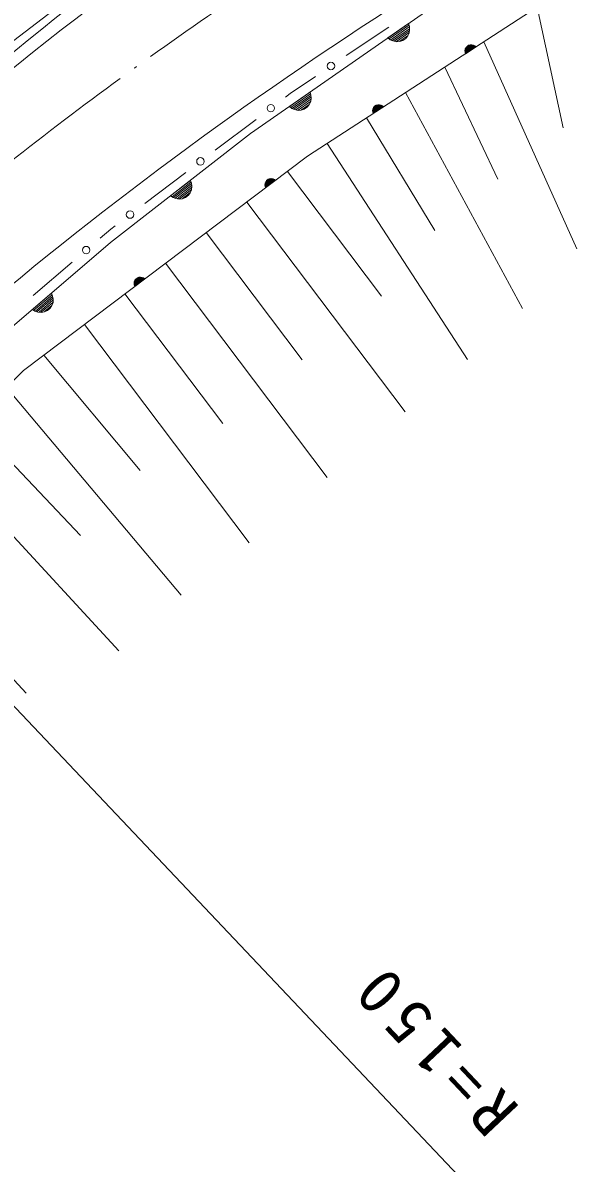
# Model space of a CAD drawing. Units: millimetres, scale not verified. Extents: x -61140 to 578860, y -202464 to 157536.
# Drawn here: x 194686 to 217233, y 23490 to 68746 of the extents above; entities that cross this region are included whole.
import ezdxf

# ---------------------------------------------------------------- set-up
doc = ezdxf.new("R2010")
doc.units = ezdxf.units.MM
doc.header["$LTSCALE"] = 1000
doc.layers.add('S-BGD', color=7, linetype='Continuous', lineweight=13)
doc.styles.add('ＭＳ ゴシック', font='')
doc.styles.get('ＭＳ ゴシック').set_extended_font_data('MS Gothic')

msp = doc.modelspace()

# ---------------------------------------------------------------- linework, layer by layer
at = {"layer": 'S-BGD'}
for p, q in [((200419, 72700), (192838, 66914)), ((203719, 64347), (211532, 69790)), ((205986, 63455), (215311, 69511)), ((215096, 69372), (216116, 64574)), ((207519, 67442), (209201, 68579)), ((209168, 68143), (209989, 68715)), ((210004, 68649), (209225, 68106)), ((209281, 68069), (210019, 68584)), ((210024, 68511), (209349, 68041)), ((209422, 68015), (210019, 68431)), ((210005, 68345), (209509, 68000)), ((210013, 68339), (209957, 68227)), ((209989, 68715), (210022, 68598)), ((210030, 68485), (210013, 68339)), ((210022, 68598), (210030, 68485)), ((209265, 68070), (209168, 68143)), ((209370, 68025), (209265, 68070)), ((209513, 67990), (209370, 68025)), ((209637, 68004), (209513, 67990)), ((209755, 68040), (209637, 68004)), ((209641, 68016), (209947, 68228)), ((209882, 68129), (209755, 68040)), ((209957, 68227), (209882, 68129)), ((212980, 67997), (216670, 59771)), ((212227, 67635), (212238, 67708)), ((212230, 67579), (212227, 67635)), ((212230, 67622), (212575, 67846)), ((212244, 67520), (212230, 67579)), ((212609, 67831), (212231, 67586)), ((212539, 67860), (212234, 67662)), ((212238, 67553), (212636, 67811)), ((212238, 67708), (212268, 67763)), ((212242, 67704), (212496, 67869)), ((212664, 67792), (212244, 67520)), ((212268, 67763), (212307, 67811)), ((212429, 67863), (212273, 67762)), ((212307, 67811), (212372, 67853)), ((212372, 67853), (212432, 67869)), ((212432, 67869), (212494, 67874)), ((212494, 67874), (212565, 67855)), ((212565, 67855), (212617, 67830)), ((212617, 67830), (212664, 67792)), ((211426, 66988), (213530, 62542)), ((205290, 65936), (206301, 66619)), ((205112, 65801), (205290, 65936)), ((205262, 65422), (206083, 65993)), ((206098, 65928), (205318, 65385)), ((205375, 65348), (206113, 65862)), ((206118, 65790), (205443, 65319)), ((205516, 65294), (206113, 65710)), ((206099, 65624), (205603, 65278)), ((206083, 65993), (206116, 65876)), ((206124, 65763), (206107, 65617)), ((206116, 65876), (206124, 65763)), ((209871, 65978), (214505, 57404)), ((205359, 65349), (205262, 65422)), ((205464, 65303), (205359, 65349)), ((205607, 65269), (205464, 65303)), ((205731, 65282), (205607, 65269)), ((205849, 65319), (205731, 65282)), ((205735, 65294), (206041, 65507)), ((205976, 65407), (205849, 65319)), ((206051, 65505), (205976, 65407)), ((206107, 65617), (206051, 65505)), ((208563, 65255), (208574, 65328)), ((208566, 65199), (208563, 65255)), ((208566, 65242), (208911, 65466)), ((208580, 65140), (208566, 65199)), ((208945, 65451), (208567, 65206)), ((208875, 65480), (208570, 65282)), ((208574, 65173), (208972, 65431)), ((208574, 65328), (208604, 65383)), ((208578, 65324), (208832, 65489)), ((209000, 65412), (208580, 65140)), ((208604, 65383), (208643, 65431)), ((208765, 65483), (208609, 65382)), ((208643, 65431), (208708, 65473)), ((208708, 65473), (208768, 65489)), ((208768, 65489), (208830, 65494)), ((208830, 65494), (208901, 65474)), ((208901, 65474), (208953, 65450)), ((208953, 65450), (209000, 65412)), ((202320, 63690), (203939, 64914)), ((208317, 64969), (211035, 60506)), ((198166, 60025), (203719, 64347)), ((206763, 63959), (212330, 55389)), ((194713, 54954), (205986, 63455)), ((199528, 61579), (201147, 62804)), ((200548, 61879), (201337, 62493)), ((201337, 62493), (201376, 62378)), ((204294, 62296), (204622, 62544)), ((204586, 62555), (204295, 62336)), ((204657, 62531), (204298, 62260)), ((204300, 62379), (204542, 62561)), ((204307, 62227), (204686, 62513)), ((204715, 62496), (204316, 62195)), ((204322, 62439), (204358, 62490)), ((204476, 62551), (204327, 62438)), ((204358, 62490), (204420, 62536)), ((204420, 62536), (204478, 62557)), ((204478, 62557), (204540, 62566)), ((204540, 62566), (204612, 62551)), ((204612, 62551), (204665, 62530)), ((204665, 62530), (204715, 62496)), ((205181, 62847), (208911, 57901)), ((201356, 62428), (200606, 61845)), ((200664, 61811), (201374, 62364)), ((201383, 62291), (200734, 61786)), ((200808, 61764), (201382, 62211)), ((201373, 62125), (200896, 61754)), ((201027, 61776), (201321, 62005)), ((201331, 62004), (201262, 61902)), ((201381, 62119), (201331, 62004)), ((201376, 62378), (201391, 62265)), ((201391, 62265), (201381, 62119)), ((204291, 62309), (204296, 62382)), ((204297, 62253), (204291, 62309)), ((204296, 62382), (204322, 62439)), ((204316, 62195), (204297, 62253)), ((200648, 61811), (200548, 61879)), ((200755, 61771), (200648, 61811)), ((200900, 61744), (200755, 61771)), ((201024, 61764), (200900, 61744)), ((201139, 61807), (201024, 61764)), ((201262, 61902), (201139, 61807)), ((203571, 61633), (209852, 53304)), ((198176, 60558), (198355, 60693)), ((197759, 60202), (198176, 60558)), ((201960, 60419), (205768, 55370)), ((192723, 55360), (198166, 60025)), ((195096, 57930), (196640, 59248)), ((200350, 59204), (206760, 50703)), ((199104, 58398), (199110, 58471)), ((199110, 58341), (199104, 58398)), ((199107, 58385), (199436, 58632)), ((199399, 58644), (199108, 58425)), ((199110, 58471), (199135, 58528)), ((199470, 58619), (199111, 58348)), ((199114, 58468), (199355, 58650)), ((199120, 58316), (199499, 58602)), ((199528, 58584), (199129, 58283)), ((199135, 58528), (199171, 58578)), ((199289, 58639), (199141, 58527)), ((199171, 58578), (199233, 58625)), ((199233, 58625), (199291, 58645)), ((199291, 58645), (199353, 58655)), ((199353, 58655), (199425, 58640)), ((199425, 58640), (199478, 58619)), ((199478, 58619), (199528, 58584)), ((195065, 57367), (195824, 58018)), ((195846, 57954), (195124, 57336)), ((195824, 58018), (195868, 57904)), ((198739, 57990), (202624, 52838)), ((199129, 58283), (199110, 58341)), ((195184, 57305), (195867, 57890)), ((195880, 57818), (195255, 57283)), ((195330, 57265), (195882, 57738)), ((195877, 57652), (195418, 57258)), ((195548, 57287), (195831, 57530)), ((195841, 57529), (195777, 57424)), ((195886, 57646), (195841, 57529)), ((195868, 57904), (195888, 57793)), ((195888, 57793), (195886, 57646)), ((195168, 57304), (195065, 57367)), ((195277, 57269), (195168, 57304)), ((195423, 57249), (195277, 57269)), ((195545, 57275), (195423, 57249)), ((195659, 57323), (195545, 57275)), ((195777, 57424), (195659, 57323)), ((197129, 56775), (203669, 48103)), ((195518, 55561), (199337, 50974)), ((187979, 48158), (194713, 54954)), ((194040, 54274), (200967, 46032)), ((183558, 53005), (213643, 21232)), ((192693, 52915), (196971, 48398)), ((191346, 51556), (198496, 43824)), ((188652, 48837), (194816, 42141))]:
    msp.add_line(p, q, dxfattribs=at)
for centre in [(206910, 67031), (204525, 65357), (201733, 63247), (198941, 61136), (197200, 59725)]:
    msp.add_circle(centre, 149, dxfattribs=at)
for centre, radius, start, end in [((286858, -47987), 147571, 117.41544, 135.54852), ((294401, -62970), 157316, 117.43646, 133.70367), ((319251, -85543), 197628, 128.01935, 134.19299), ((288272, -56325), 152137, 123.50525, 125.57965), ((288272, -56325), 152137, 125.83896, 125.88217), ((288272, -56325), 152137, 126.14148, 128.21588)]:
    msp.add_arc(centre, radius, start, end, dxfattribs=at)

# ---------------------------------------------------------------- texts
at = {"layer": 'S-BGD', "insert": (214480, 25692), "char_height": 1833, "attachment_point": 7, "rotation": 133.3, "style": 'ＭＳ ゴシック'}
msp.add_mtext('\\T1.32;R=150', dxfattribs=at)

doc.saveas('drawing.dxf')
